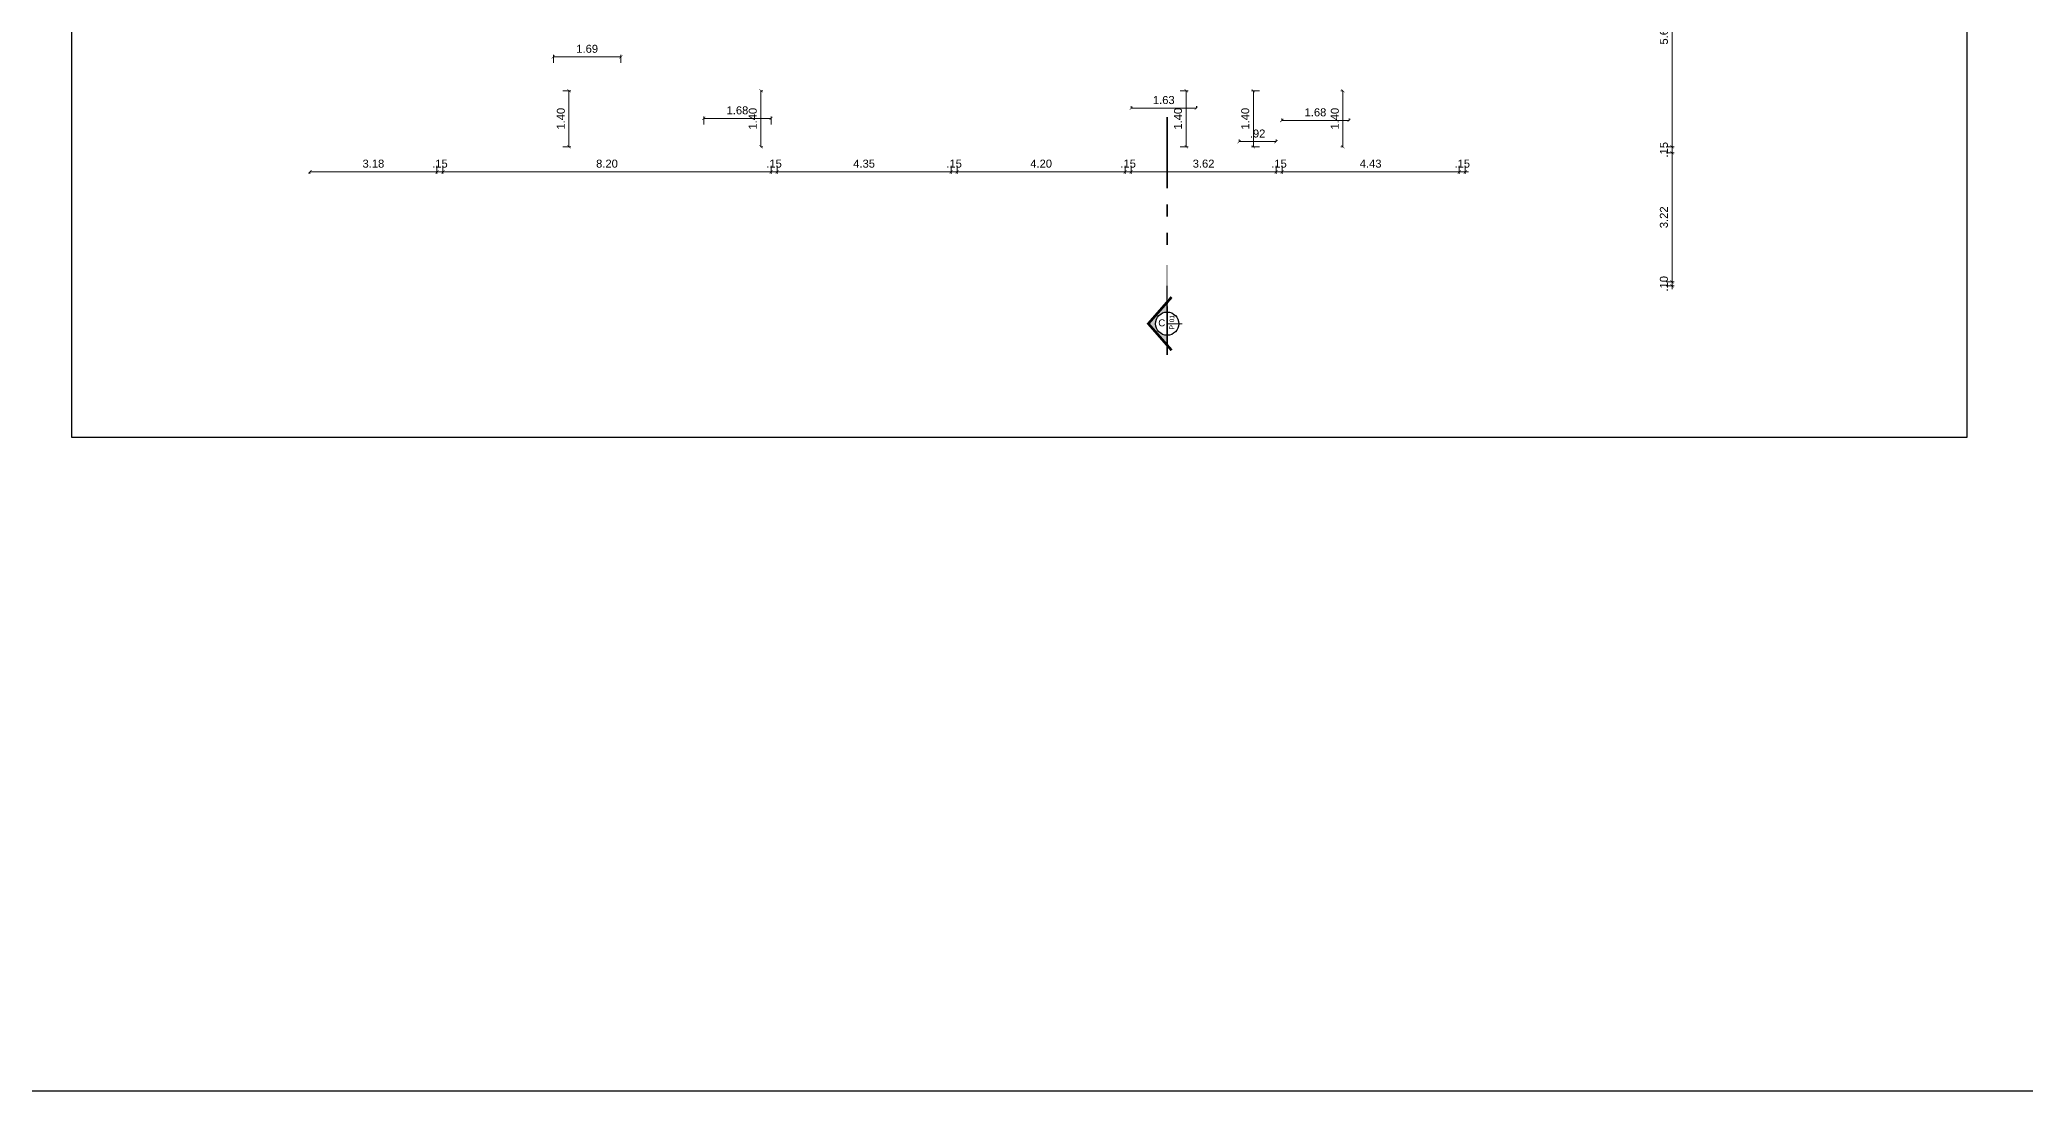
# Model space of a CAD drawing. Header units: metres. Extents: x 2494 to 3558, y 282 to 553.
# Drawn here: x 2524.57 to 2574.19, y 282.49 to 308.76 of the extents above; entities that cross this region are included whole.
import ezdxf

# ---------------------------------------------------------------- set-up
doc = ezdxf.new("R2010")
doc.units = ezdxf.units.M
doc.header["$LTSCALE"] = 7
doc.header["$MEASUREMENT"] = 0
doc.header["$PDMODE"] = 2
for name, color, linetype, lineweight in [('2prancha', 4, 'Continuous', 18), ('COTAS', 1, 'Continuous', 0), ('texto', 3, 'Continuous', 25)]:
    doc.layers.add(name, color=color, linetype=linetype, lineweight=lineweight)
doc.layers.add('COTA 1 100', color=2, linetype='Continuous')
doc.layers.add('PENA 02', color=2, linetype='Continuous')
doc.styles.add('Luana', font='arial.ttf')
doc.dimstyles.new('arial100', dxfattribs={"dimtxt": 0.2, "dimasz": 0.08, "dimexe": 0.05, "dimexo": 0.2, "dimgap": 0.1, "dimtad": 1, "dimzin": 4, "dimdsep": 46, "dimtxsty": 'Luana', "dimblk": 'ARCHTICK', "dimcen": 0, "dimclrd": 7, "dimclre": 7, "dimclrt": 256, "dimadec": 0, "dimazin": 0, "dimtfac": 1, "dimtix": 1, "dimtmove": 0, "dimatfit": 3, "dimldrblk": 'CLOSEDBLANK', "dimfxl": 0, "dimlwd": 5, "dimlwe": 5, "dimarcsym": 0})

# ---------------------------------------------------------------- blocks, each defined once
blk = doc.blocks.new('_ArchTick')
at = {"color": 0, "linetype": 'ByBlock', "const_width": 0.15}
blk.add_lwpolyline([(-0.5, -0.5), (0.5, 0.5)], dxfattribs=at)
blk = doc.blocks.new('*D97')
at = {"layer": 'COTA 1 100', "color": 7, "lineweight": 5}
for p, q in [((2565.214, 302.71), (2565.414, 302.71)), ((2565.364, 302.71), (2565.364, 302.79)), ((2565.364, 302.61), (2565.364, 302.71)), ((2565.214, 302.61), (2565.414, 302.61)), ((2565.364, 302.61), (2565.364, 302.53))]:
    blk.add_line(p, q, dxfattribs=at)
at = {"layer": 'Defpoints', "color": 0}
for p in [(2560.197, 302.71), (2565.364, 302.71), (2560.197, 302.61)]:
    blk.add_point(p, dxfattribs=at)
at = {"layer": 'COTA 1 100', "color": 7, "lineweight": 5, "xscale": 0.08, "yscale": 0.08, "zscale": 0.08}
for p, rotation in [((2565.364, 302.71), 270), ((2565.364, 302.61), 90)]:
    blk.add_blockref('_ArchTick', p, dxfattribs=dict(at, rotation=rotation))
at = {"layer": 'COTA 1 100', "insert": (2565.162, 302.66), "char_height": 0.2, "attachment_point": 5, "rotation": 90, "style": 'Luana'}
blk.add_mtext('.10', dxfattribs=at)
blk = doc.blocks.new('_ClosedBlank')
at = {"layer": '2prancha', "color": 0, "lineweight": -2}
for p, q in [((-1, 0.17), (0, 0)), ((-1, 0.17), (-1, -0.17)), ((0, 0), (-1, -0.17))]:
    blk.add_line(p, q, dxfattribs=at)
blk = doc.blocks.new('*D98')
at = {"layer": 'COTA 1 100', "color": 7, "lineweight": 5}
for p, q in [((2565.214, 305.934), (2565.414, 305.934)), ((2565.364, 302.71), (2565.364, 305.934)), ((2565.214, 302.71), (2565.414, 302.71))]:
    blk.add_line(p, q, dxfattribs=at)
at = {"layer": 'Defpoints', "color": 0}
for p in [(2559.997, 305.934), (2565.364, 305.934), (2560.197, 302.71)]:
    blk.add_point(p, dxfattribs=at)
at = {"layer": 'COTA 1 100', "color": 7, "lineweight": 5, "xscale": 0.08, "yscale": 0.08, "zscale": 0.08}
for p, rotation in [((2565.364, 305.934), 90), ((2565.364, 302.71), 270)]:
    blk.add_blockref('_ArchTick', p, dxfattribs=dict(at, rotation=rotation))
at = {"layer": 'COTA 1 100', "insert": (2565.162, 304.322), "char_height": 0.2, "attachment_point": 5, "rotation": 90, "style": 'Luana'}
blk.add_mtext('3.22', dxfattribs=at)
blk = doc.blocks.new('*D99')
at = {"layer": 'COTA 1 100', "color": 7, "lineweight": 5}
for p, q in [((2565.214, 306.084), (2565.414, 306.084)), ((2565.214, 305.934), (2565.414, 305.934)), ((2565.364, 306.084), (2565.364, 306.164)), ((2565.364, 305.934), (2565.364, 306.084)), ((2565.364, 305.934), (2565.364, 305.854))]:
    blk.add_line(p, q, dxfattribs=at)
at = {"layer": 'Defpoints', "color": 0}
for p in [(2559.997, 306.084), (2559.997, 305.934), (2565.364, 306.084)]:
    blk.add_point(p, dxfattribs=at)
at = {"layer": 'COTA 1 100', "color": 7, "lineweight": 5, "xscale": 0.08, "yscale": 0.08, "zscale": 0.08}
for p, rotation in [((2565.364, 306.084), 270), ((2565.364, 305.934), 90)]:
    blk.add_blockref('_ArchTick', p, dxfattribs=dict(at, rotation=rotation))
at = {"layer": 'COTA 1 100', "insert": (2565.162, 306.009), "char_height": 0.2, "attachment_point": 5, "rotation": 90, "style": 'Luana'}
blk.add_mtext('.15', dxfattribs=at)
blk = doc.blocks.new('*D100')
at = {"layer": 'COTA 1 100', "color": 7, "lineweight": 5}
for p, q in [((2565.214, 311.734), (2565.414, 311.734)), ((2565.364, 306.084), (2565.364, 311.734)), ((2565.214, 306.084), (2565.414, 306.084))]:
    blk.add_line(p, q, dxfattribs=at)
at = {"layer": 'Defpoints', "color": 0}
for p in [(2559.997, 311.734), (2565.364, 311.734), (2559.997, 306.084)]:
    blk.add_point(p, dxfattribs=at)
at = {"layer": 'COTA 1 100', "color": 7, "lineweight": 5, "xscale": 0.08, "yscale": 0.08, "zscale": 0.08}
for p, rotation in [((2565.364, 311.734), 90), ((2565.364, 306.084), 270)]:
    blk.add_blockref('_ArchTick', p, dxfattribs=dict(at, rotation=rotation))
at = {"layer": 'COTA 1 100', "insert": (2565.162, 308.909), "char_height": 0.2, "attachment_point": 5, "rotation": 90, "style": 'Luana'}
blk.add_mtext('5.65', dxfattribs=at)
blk = doc.blocks.new('*D106')
at = {"layer": 'COTA 1 100', "color": 7, "lineweight": 5}
for p, q in [((2560.047, 305.459), (2559.967, 305.459)), ((2560.047, 305.609), (2560.047, 305.409)), ((2560.197, 305.459), (2560.047, 305.459)), ((2560.197, 305.609), (2560.197, 305.409)), ((2560.197, 305.459), (2560.277, 305.459))]:
    blk.add_line(p, q, dxfattribs=at)
at = {"layer": 'Defpoints', "color": 0}
for p in [(2560.047, 306.084), (2560.197, 305.934), (2560.047, 305.459)]:
    blk.add_point(p, dxfattribs=at)
at = {"layer": 'COTA 1 100', "color": 7, "lineweight": 5, "xscale": 0.08, "yscale": 0.08, "zscale": 0.08}
blk.add_blockref('_ArchTick', (2560.047, 305.459), dxfattribs=at)
at = {"layer": 'COTA 1 100', "color": 7, "lineweight": 5, "xscale": 0.08, "yscale": 0.08, "zscale": 0.08, "rotation": 180}
blk.add_blockref('_ArchTick', (2560.197, 305.459), dxfattribs=at)
at = {"layer": 'COTA 1 100', "insert": (2560.122, 305.661), "char_height": 0.2, "attachment_point": 5, "style": 'Luana'}
blk.add_mtext('.15', dxfattribs=at)
blk = doc.blocks.new('*D107')
at = {"layer": 'COTA 1 100', "color": 7, "lineweight": 5}
for p, q in [((2555.617, 305.609), (2555.617, 305.409)), ((2560.047, 305.459), (2555.617, 305.459)), ((2560.047, 305.609), (2560.047, 305.409))]:
    blk.add_line(p, q, dxfattribs=at)
at = {"layer": 'Defpoints', "color": 0}
for p in [(2555.617, 306.084), (2560.047, 306.084), (2555.617, 305.459)]:
    blk.add_point(p, dxfattribs=at)
at = {"layer": 'COTA 1 100', "color": 7, "lineweight": 5, "xscale": 0.08, "yscale": 0.08, "zscale": 0.08, "rotation": 180}
blk.add_blockref('_ArchTick', (2555.617, 305.459), dxfattribs=at)
at = {"layer": 'COTA 1 100', "color": 7, "lineweight": 5, "xscale": 0.08, "yscale": 0.08, "zscale": 0.08}
blk.add_blockref('_ArchTick', (2560.047, 305.459), dxfattribs=at)
at = {"layer": 'COTA 1 100', "insert": (2557.832, 305.661), "char_height": 0.2, "attachment_point": 5, "style": 'Luana'}
blk.add_mtext('4.43', dxfattribs=at)
blk = doc.blocks.new('*D108')
at = {"layer": 'COTA 1 100', "color": 7, "lineweight": 5}
for p, q in [((2555.467, 305.459), (2555.387, 305.459)), ((2555.467, 305.609), (2555.467, 305.409)), ((2555.617, 305.459), (2555.467, 305.459)), ((2555.617, 305.609), (2555.617, 305.409)), ((2555.617, 305.459), (2555.697, 305.459))]:
    blk.add_line(p, q, dxfattribs=at)
at = {"layer": 'Defpoints', "color": 0}
for p in [(2555.467, 306.084), (2555.617, 306.084), (2555.467, 305.459)]:
    blk.add_point(p, dxfattribs=at)
at = {"layer": 'COTA 1 100', "color": 7, "lineweight": 5, "xscale": 0.08, "yscale": 0.08, "zscale": 0.08}
blk.add_blockref('_ArchTick', (2555.467, 305.459), dxfattribs=at)
at = {"layer": 'COTA 1 100', "color": 7, "lineweight": 5, "xscale": 0.08, "yscale": 0.08, "zscale": 0.08, "rotation": 180}
blk.add_blockref('_ArchTick', (2555.617, 305.459), dxfattribs=at)
at = {"layer": 'COTA 1 100', "insert": (2555.542, 305.661), "char_height": 0.2, "attachment_point": 5, "style": 'Luana'}
blk.add_mtext('.15', dxfattribs=at)
blk = doc.blocks.new('*D109')
at = {"layer": 'COTA 1 100', "color": 7, "lineweight": 5}
for p, q in [((2551.847, 305.609), (2551.847, 305.409)), ((2555.467, 305.459), (2551.847, 305.459)), ((2555.467, 305.609), (2555.467, 305.409))]:
    blk.add_line(p, q, dxfattribs=at)
at = {"layer": 'Defpoints', "color": 0}
for p in [(2551.847, 306.084), (2555.467, 306.084), (2551.847, 305.459)]:
    blk.add_point(p, dxfattribs=at)
at = {"layer": 'COTA 1 100', "color": 7, "lineweight": 5, "xscale": 0.08, "yscale": 0.08, "zscale": 0.08, "rotation": 180}
blk.add_blockref('_ArchTick', (2551.847, 305.459), dxfattribs=at)
at = {"layer": 'COTA 1 100', "color": 7, "lineweight": 5, "xscale": 0.08, "yscale": 0.08, "zscale": 0.08}
blk.add_blockref('_ArchTick', (2555.467, 305.459), dxfattribs=at)
at = {"layer": 'COTA 1 100', "insert": (2553.657, 305.661), "char_height": 0.2, "attachment_point": 5, "style": 'Luana'}
blk.add_mtext('3.62', dxfattribs=at)
blk = doc.blocks.new('*D110')
at = {"layer": 'COTA 1 100', "color": 7, "lineweight": 5}
for p, q in [((2551.697, 305.459), (2551.617, 305.459)), ((2551.697, 305.609), (2551.697, 305.409)), ((2551.847, 305.459), (2551.697, 305.459)), ((2551.847, 305.609), (2551.847, 305.409)), ((2551.847, 305.459), (2551.927, 305.459))]:
    blk.add_line(p, q, dxfattribs=at)
at = {"layer": 'Defpoints', "color": 0}
for p in [(2551.697, 306.084), (2551.847, 306.084), (2551.697, 305.459)]:
    blk.add_point(p, dxfattribs=at)
at = {"layer": 'COTA 1 100', "color": 7, "lineweight": 5, "xscale": 0.08, "yscale": 0.08, "zscale": 0.08}
blk.add_blockref('_ArchTick', (2551.697, 305.459), dxfattribs=at)
at = {"layer": 'COTA 1 100', "color": 7, "lineweight": 5, "xscale": 0.08, "yscale": 0.08, "zscale": 0.08, "rotation": 180}
blk.add_blockref('_ArchTick', (2551.847, 305.459), dxfattribs=at)
at = {"layer": 'COTA 1 100', "insert": (2551.772, 305.661), "char_height": 0.2, "attachment_point": 5, "style": 'Luana'}
blk.add_mtext('.15', dxfattribs=at)
blk = doc.blocks.new('*D111')
at = {"layer": 'COTA 1 100', "color": 7, "lineweight": 5}
for p, q in [((2547.497, 305.609), (2547.497, 305.409)), ((2551.697, 305.459), (2547.497, 305.459)), ((2551.697, 305.609), (2551.697, 305.409))]:
    blk.add_line(p, q, dxfattribs=at)
at = {"layer": 'Defpoints', "color": 0}
for p in [(2547.497, 306.084), (2551.697, 306.084), (2547.497, 305.459)]:
    blk.add_point(p, dxfattribs=at)
at = {"layer": 'COTA 1 100', "color": 7, "lineweight": 5, "xscale": 0.08, "yscale": 0.08, "zscale": 0.08, "rotation": 180}
blk.add_blockref('_ArchTick', (2547.497, 305.459), dxfattribs=at)
at = {"layer": 'COTA 1 100', "color": 7, "lineweight": 5, "xscale": 0.08, "yscale": 0.08, "zscale": 0.08}
blk.add_blockref('_ArchTick', (2551.697, 305.459), dxfattribs=at)
at = {"layer": 'COTA 1 100', "insert": (2549.597, 305.661), "char_height": 0.2, "attachment_point": 5, "style": 'Luana'}
blk.add_mtext('4.20', dxfattribs=at)
blk = doc.blocks.new('*D112')
at = {"layer": 'COTA 1 100', "color": 7, "lineweight": 5}
for p, q in [((2547.349, 305.459), (2547.269, 305.459)), ((2547.349, 305.609), (2547.349, 305.409)), ((2547.497, 305.459), (2547.349, 305.459)), ((2547.497, 305.609), (2547.497, 305.409)), ((2547.497, 305.459), (2547.577, 305.459))]:
    blk.add_line(p, q, dxfattribs=at)
at = {"layer": 'Defpoints', "color": 0}
for p in [(2547.349, 306.084), (2547.497, 306.084), (2547.349, 305.459)]:
    blk.add_point(p, dxfattribs=at)
at = {"layer": 'COTA 1 100', "color": 7, "lineweight": 5, "xscale": 0.08, "yscale": 0.08, "zscale": 0.08}
blk.add_blockref('_ArchTick', (2547.349, 305.459), dxfattribs=at)
at = {"layer": 'COTA 1 100', "color": 7, "lineweight": 5, "xscale": 0.08, "yscale": 0.08, "zscale": 0.08, "rotation": 180}
blk.add_blockref('_ArchTick', (2547.497, 305.459), dxfattribs=at)
at = {"layer": 'COTA 1 100', "insert": (2547.423, 305.661), "char_height": 0.2, "attachment_point": 5, "style": 'Luana'}
blk.add_mtext('.15', dxfattribs=at)
blk = doc.blocks.new('*D113')
at = {"layer": 'COTA 1 100', "color": 7, "lineweight": 5}
for p, q in [((2542.998, 305.609), (2542.998, 305.409)), ((2547.349, 305.459), (2542.998, 305.459)), ((2547.349, 305.609), (2547.349, 305.409))]:
    blk.add_line(p, q, dxfattribs=at)
at = {"layer": 'Defpoints', "color": 0}
for p in [(2542.998, 306.084), (2547.349, 306.084), (2542.998, 305.459)]:
    blk.add_point(p, dxfattribs=at)
at = {"layer": 'COTA 1 100', "color": 7, "lineweight": 5, "xscale": 0.08, "yscale": 0.08, "zscale": 0.08, "rotation": 180}
blk.add_blockref('_ArchTick', (2542.998, 305.459), dxfattribs=at)
at = {"layer": 'COTA 1 100', "color": 7, "lineweight": 5, "xscale": 0.08, "yscale": 0.08, "zscale": 0.08}
blk.add_blockref('_ArchTick', (2547.349, 305.459), dxfattribs=at)
at = {"layer": 'COTA 1 100', "insert": (2545.173, 305.661), "char_height": 0.2, "attachment_point": 5, "style": 'Luana'}
blk.add_mtext('4.35', dxfattribs=at)
blk = doc.blocks.new('*D114')
at = {"layer": 'COTA 1 100', "color": 7, "lineweight": 5}
for p, q in [((2542.847, 305.459), (2542.767, 305.459)), ((2542.847, 305.609), (2542.847, 305.409)), ((2542.998, 305.459), (2542.847, 305.459)), ((2542.998, 305.609), (2542.998, 305.409)), ((2542.998, 305.459), (2543.078, 305.459))]:
    blk.add_line(p, q, dxfattribs=at)
at = {"layer": 'Defpoints', "color": 0}
for p in [(2542.847, 306.084), (2542.998, 306.084), (2542.847, 305.459)]:
    blk.add_point(p, dxfattribs=at)
at = {"layer": 'COTA 1 100', "color": 7, "lineweight": 5, "xscale": 0.08, "yscale": 0.08, "zscale": 0.08}
blk.add_blockref('_ArchTick', (2542.847, 305.459), dxfattribs=at)
at = {"layer": 'COTA 1 100', "color": 7, "lineweight": 5, "xscale": 0.08, "yscale": 0.08, "zscale": 0.08, "rotation": 180}
blk.add_blockref('_ArchTick', (2542.998, 305.459), dxfattribs=at)
at = {"layer": 'COTA 1 100', "insert": (2542.922, 305.661), "char_height": 0.2, "attachment_point": 5, "style": 'Luana'}
blk.add_mtext('.15', dxfattribs=at)
blk = doc.blocks.new('*D115')
at = {"layer": 'COTA 1 100', "color": 7, "lineweight": 5}
for p, q in [((2534.647, 305.609), (2534.647, 305.409)), ((2542.847, 305.459), (2534.647, 305.459)), ((2542.847, 305.609), (2542.847, 305.409))]:
    blk.add_line(p, q, dxfattribs=at)
at = {"layer": 'Defpoints', "color": 0}
for p in [(2534.647, 306.084), (2542.847, 306.084), (2534.647, 305.459)]:
    blk.add_point(p, dxfattribs=at)
at = {"layer": 'COTA 1 100', "color": 7, "lineweight": 5, "xscale": 0.08, "yscale": 0.08, "zscale": 0.08, "rotation": 180}
blk.add_blockref('_ArchTick', (2534.647, 305.459), dxfattribs=at)
at = {"layer": 'COTA 1 100', "color": 7, "lineweight": 5, "xscale": 0.08, "yscale": 0.08, "zscale": 0.08}
blk.add_blockref('_ArchTick', (2542.847, 305.459), dxfattribs=at)
at = {"layer": 'COTA 1 100', "insert": (2538.747, 305.661), "char_height": 0.2, "attachment_point": 5, "style": 'Luana'}
blk.add_mtext('8.20', dxfattribs=at)
blk = doc.blocks.new('*D116')
at = {"layer": 'COTA 1 100', "color": 7, "lineweight": 5}
for p, q in [((2534.497, 305.459), (2534.417, 305.459)), ((2534.497, 305.609), (2534.497, 305.409)), ((2534.647, 305.459), (2534.497, 305.459)), ((2534.647, 305.609), (2534.647, 305.409)), ((2534.647, 305.459), (2534.727, 305.459))]:
    blk.add_line(p, q, dxfattribs=at)
at = {"layer": 'Defpoints', "color": 0}
for p in [(2534.497, 305.934), (2534.647, 306.084), (2534.497, 305.459)]:
    blk.add_point(p, dxfattribs=at)
at = {"layer": 'COTA 1 100', "color": 7, "lineweight": 5, "xscale": 0.08, "yscale": 0.08, "zscale": 0.08}
blk.add_blockref('_ArchTick', (2534.497, 305.459), dxfattribs=at)
at = {"layer": 'COTA 1 100', "color": 7, "lineweight": 5, "xscale": 0.08, "yscale": 0.08, "zscale": 0.08, "rotation": 180}
blk.add_blockref('_ArchTick', (2534.647, 305.459), dxfattribs=at)
at = {"layer": 'COTA 1 100', "insert": (2534.572, 305.661), "char_height": 0.2, "attachment_point": 5, "style": 'Luana'}
blk.add_mtext('.15', dxfattribs=at)
blk = doc.blocks.new('*D117')
at = {"layer": 'COTA 1 100', "color": 7, "lineweight": 5}
for p, q in [((2531.322, 305.459), (2531.322, 305.409)), ((2534.497, 305.459), (2531.322, 305.459)), ((2534.497, 305.609), (2534.497, 305.409))]:
    blk.add_line(p, q, dxfattribs=at)
at = {"layer": 'Defpoints', "color": 0}
for p in [(2534.497, 305.934), (2531.322, 305.61), (2531.322, 305.459)]:
    blk.add_point(p, dxfattribs=at)
at = {"layer": 'COTA 1 100', "color": 7, "lineweight": 5, "xscale": 0.08, "yscale": 0.08, "zscale": 0.08, "rotation": 180}
blk.add_blockref('_ArchTick', (2531.322, 305.459), dxfattribs=at)
at = {"layer": 'COTA 1 100', "color": 7, "lineweight": 5, "xscale": 0.08, "yscale": 0.08, "zscale": 0.08}
blk.add_blockref('_ArchTick', (2534.497, 305.459), dxfattribs=at)
at = {"layer": 'COTA 1 100', "insert": (2532.909, 305.661), "char_height": 0.2, "attachment_point": 5, "style": 'Luana'}
blk.add_mtext('3.18', dxfattribs=at)
blk = doc.blocks.new('*D158')
at = {"layer": 'COTA 1 100', "color": 7, "lineweight": 5}
for p, q in [((2537.647, 307.484), (2537.847, 307.484)), ((2537.797, 306.084), (2537.797, 307.484)), ((2537.647, 306.084), (2537.847, 306.084))]:
    blk.add_line(p, q, dxfattribs=at)
at = {"layer": 'Defpoints', "color": 0}
for p in [(2537.407, 307.484), (2537.797, 307.484), (2537.407, 306.084)]:
    blk.add_point(p, dxfattribs=at)
at = {"layer": 'COTA 1 100', "color": 7, "lineweight": 5, "xscale": 0.08, "yscale": 0.08, "zscale": 0.08}
for p, rotation in [((2537.797, 307.484), 90), ((2537.797, 306.084), 270)]:
    blk.add_blockref('_ArchTick', p, dxfattribs=dict(at, rotation=rotation))
at = {"layer": 'COTA 1 100', "insert": (2537.594, 306.784), "char_height": 0.2, "attachment_point": 5, "rotation": 90, "style": 'Luana'}
blk.add_mtext('1.40', dxfattribs=at)
blk = doc.blocks.new('*D159')
at = {"layer": 'COTA 1 100', "color": 7, "lineweight": 5}
for p, q in [((2537.407, 308.178), (2537.407, 308.378)), ((2539.097, 308.328), (2537.407, 308.328)), ((2539.097, 308.178), (2539.097, 308.378))]:
    blk.add_line(p, q, dxfattribs=at)
at = {"layer": 'Defpoints', "color": 0}
for p in [(2537.407, 308.328), (2537.407, 306.084), (2539.097, 306.084)]:
    blk.add_point(p, dxfattribs=at)
at = {"layer": 'COTA 1 100', "color": 7, "lineweight": 5, "xscale": 0.08, "yscale": 0.08, "zscale": 0.08, "rotation": 180}
blk.add_blockref('_ArchTick', (2537.407, 308.328), dxfattribs=at)
at = {"layer": 'COTA 1 100', "color": 7, "lineweight": 5, "xscale": 0.08, "yscale": 0.08, "zscale": 0.08}
blk.add_blockref('_ArchTick', (2539.097, 308.328), dxfattribs=at)
at = {"layer": 'COTA 1 100', "insert": (2538.252, 308.53), "char_height": 0.2, "attachment_point": 5, "style": 'Luana'}
blk.add_mtext('1.69', dxfattribs=at)
blk = doc.blocks.new('*D168')
at = {"layer": 'COTA 1 100', "color": 7, "lineweight": 5}
for p, q in [((2553.071, 307.484), (2553.271, 307.484)), ((2553.221, 307.484), (2553.221, 306.084)), ((2553.071, 306.084), (2553.271, 306.084))]:
    blk.add_line(p, q, dxfattribs=at)
at = {"layer": 'Defpoints', "color": 0}
for p in [(2552.747, 307.484), (2552.747, 306.084), (2553.221, 306.084)]:
    blk.add_point(p, dxfattribs=at)
at = {"layer": 'COTA 1 100', "color": 7, "lineweight": 5, "xscale": 0.08, "yscale": 0.08, "zscale": 0.08}
for p, rotation in [((2553.221, 307.484), 90), ((2553.221, 306.084), 270)]:
    blk.add_blockref('_ArchTick', p, dxfattribs=dict(at, rotation=rotation))
at = {"layer": 'COTA 1 100', "insert": (2553.019, 306.784), "char_height": 0.2, "attachment_point": 5, "rotation": 90, "style": 'Luana'}
blk.add_mtext('1.40', dxfattribs=at)
blk = doc.blocks.new('*D169')
at = {"layer": 'COTA 1 100', "color": 7, "lineweight": 5}
for p, q in [((2551.847, 307.047), (2551.847, 307.097)), ((2553.477, 307.047), (2551.847, 307.047)), ((2553.477, 307.047), (2553.477, 307.097))]:
    blk.add_line(p, q, dxfattribs=at)
at = {"layer": 'Defpoints', "color": 0}
for p in [(2551.847, 307.047), (2551.847, 306.984), (2553.477, 306.984)]:
    blk.add_point(p, dxfattribs=at)
at = {"layer": 'COTA 1 100', "color": 7, "lineweight": 5, "xscale": 0.08, "yscale": 0.08, "zscale": 0.08, "rotation": 180}
blk.add_blockref('_ArchTick', (2551.847, 307.047), dxfattribs=at)
at = {"layer": 'COTA 1 100', "color": 7, "lineweight": 5, "xscale": 0.08, "yscale": 0.08, "zscale": 0.08}
blk.add_blockref('_ArchTick', (2553.477, 307.047), dxfattribs=at)
at = {"layer": 'COTA 1 100', "insert": (2552.662, 307.249), "char_height": 0.2, "attachment_point": 5, "style": 'Luana'}
blk.add_mtext('1.63', dxfattribs=at)
blk = doc.blocks.new('*D172')
at = {"layer": 'COTA 1 100', "color": 7, "lineweight": 5}
for p, q in [((2554.547, 306.211), (2554.547, 306.261)), ((2555.467, 306.211), (2554.547, 306.211)), ((2555.467, 306.211), (2555.467, 306.261))]:
    blk.add_line(p, q, dxfattribs=at)
at = {"layer": 'Defpoints', "color": 0}
for p in [(2554.547, 306.211), (2554.547, 306.084), (2555.467, 306.084)]:
    blk.add_point(p, dxfattribs=at)
at = {"layer": 'COTA 1 100', "color": 7, "lineweight": 5, "xscale": 0.08, "yscale": 0.08, "zscale": 0.08, "rotation": 180}
blk.add_blockref('_ArchTick', (2554.547, 306.211), dxfattribs=at)
at = {"layer": 'COTA 1 100', "color": 7, "lineweight": 5, "xscale": 0.08, "yscale": 0.08, "zscale": 0.08}
blk.add_blockref('_ArchTick', (2555.467, 306.211), dxfattribs=at)
at = {"layer": 'COTA 1 100', "insert": (2555.007, 306.413), "char_height": 0.2, "attachment_point": 5, "style": 'Luana'}
blk.add_mtext('.92', dxfattribs=at)
blk = doc.blocks.new('*D173')
at = {"layer": 'COTA 1 100', "color": 7, "lineweight": 5}
for p, q in [((2555.051, 307.484), (2554.851, 307.484)), ((2554.901, 306.084), (2554.901, 307.484)), ((2555.051, 306.084), (2554.851, 306.084))]:
    blk.add_line(p, q, dxfattribs=at)
at = {"layer": 'Defpoints', "color": 0}
for p in [(2554.901, 307.484), (2555.467, 307.484), (2555.464, 306.084)]:
    blk.add_point(p, dxfattribs=at)
at = {"layer": 'COTA 1 100', "color": 7, "lineweight": 5, "xscale": 0.08, "yscale": 0.08, "zscale": 0.08}
for p, rotation in [((2554.901, 307.484), 90), ((2554.901, 306.084), 270)]:
    blk.add_blockref('_ArchTick', p, dxfattribs=dict(at, rotation=rotation))
at = {"layer": 'COTA 1 100', "insert": (2554.699, 306.784), "char_height": 0.2, "attachment_point": 5, "rotation": 90, "style": 'Luana'}
blk.add_mtext('1.40', dxfattribs=at)
blk = doc.blocks.new('*D174')
at = {"layer": 'COTA 1 100', "color": 7, "lineweight": 5}
for p, q in [((2557.14, 307.484), (2557.09, 307.484)), ((2557.14, 306.084), (2557.14, 307.484)), ((2557.14, 306.084), (2557.09, 306.084))]:
    blk.add_line(p, q, dxfattribs=at)
at = {"layer": 'Defpoints', "color": 0}
for p in [(2557.14, 307.484), (2557.287, 307.484), (2557.287, 306.084)]:
    blk.add_point(p, dxfattribs=at)
at = {"layer": 'COTA 1 100', "color": 7, "lineweight": 5, "xscale": 0.08, "yscale": 0.08, "zscale": 0.08}
for p, rotation in [((2557.14, 307.484), 90), ((2557.14, 306.084), 270)]:
    blk.add_blockref('_ArchTick', p, dxfattribs=dict(at, rotation=rotation))
at = {"layer": 'COTA 1 100', "insert": (2556.938, 306.784), "char_height": 0.2, "attachment_point": 5, "rotation": 90, "style": 'Luana'}
blk.add_mtext('1.40', dxfattribs=at)
blk = doc.blocks.new('*D175')
at = {"layer": 'COTA 1 100', "color": 7, "lineweight": 5}
for p, q in [((2555.614, 306.741), (2555.614, 306.791)), ((2557.293, 306.741), (2555.614, 306.741)), ((2557.293, 306.741), (2557.293, 306.791))]:
    blk.add_line(p, q, dxfattribs=at)
at = {"layer": 'Defpoints', "color": 0}
for p in [(2555.614, 306.741), (2555.614, 306.668), (2557.293, 306.668)]:
    blk.add_point(p, dxfattribs=at)
at = {"layer": 'COTA 1 100', "color": 7, "lineweight": 5, "xscale": 0.08, "yscale": 0.08, "zscale": 0.08, "rotation": 180}
blk.add_blockref('_ArchTick', (2555.614, 306.741), dxfattribs=at)
at = {"layer": 'COTA 1 100', "color": 7, "lineweight": 5, "xscale": 0.08, "yscale": 0.08, "zscale": 0.08}
blk.add_blockref('_ArchTick', (2557.293, 306.741), dxfattribs=at)
at = {"layer": 'COTA 1 100', "insert": (2556.453, 306.943), "char_height": 0.2, "attachment_point": 5, "style": 'Luana'}
blk.add_mtext('1.68', dxfattribs=at)
blk = doc.blocks.new('*D176')
at = {"layer": 'COTA 1 100', "color": 7, "lineweight": 5}
for p, q in [((2541.167, 306.64), (2541.167, 306.84)), ((2542.847, 306.79), (2541.167, 306.79)), ((2542.847, 306.64), (2542.847, 306.84))]:
    blk.add_line(p, q, dxfattribs=at)
at = {"layer": 'Defpoints', "color": 0}
for p in [(2541.167, 306.79), (2541.167, 306.084), (2542.847, 306.084)]:
    blk.add_point(p, dxfattribs=at)
at = {"layer": 'COTA 1 100', "color": 7, "lineweight": 5, "xscale": 0.08, "yscale": 0.08, "zscale": 0.08, "rotation": 180}
blk.add_blockref('_ArchTick', (2541.167, 306.79), dxfattribs=at)
at = {"layer": 'COTA 1 100', "color": 7, "lineweight": 5, "xscale": 0.08, "yscale": 0.08, "zscale": 0.08}
blk.add_blockref('_ArchTick', (2542.847, 306.79), dxfattribs=at)
at = {"layer": 'COTA 1 100', "insert": (2542.007, 306.992), "char_height": 0.2, "attachment_point": 5, "style": 'Luana'}
blk.add_mtext('1.68', dxfattribs=at)
blk = doc.blocks.new('*D177')
at = {"layer": 'COTA 1 100', "color": 7, "lineweight": 5}
for p, q in [((2542.593, 307.484), (2542.643, 307.484)), ((2542.593, 307.484), (2542.593, 306.084)), ((2542.593, 306.084), (2542.643, 306.084))]:
    blk.add_line(p, q, dxfattribs=at)
at = {"layer": 'Defpoints', "color": 0}
for p in [(2542.427, 307.484), (2542.427, 306.084), (2542.593, 306.084)]:
    blk.add_point(p, dxfattribs=at)
at = {"layer": 'COTA 1 100', "color": 7, "lineweight": 5, "xscale": 0.08, "yscale": 0.08, "zscale": 0.08}
for p, rotation in [((2542.593, 307.484), 90), ((2542.593, 306.084), 270)]:
    blk.add_blockref('_ArchTick', p, dxfattribs=dict(at, rotation=rotation))
at = {"layer": 'COTA 1 100', "insert": (2542.391, 306.784), "char_height": 0.2, "attachment_point": 5, "rotation": 90, "style": 'Luana'}
blk.add_mtext('1.40', dxfattribs=at)

msp = doc.modelspace()

# ---------------------------------------------------------------- hatches: boundary and pattern name
at = {"layer": 'PENA 02'}
msp.add_hatch(color=251, dxfattribs=at).paths.add_polyline_path([(2552.747, 301.954), (2552.747, 302.202), (2552.276, 301.664), (2552.747, 301.127), (2552.747, 301.375, -1)])

# ---------------------------------------------------------------- linework, layer by layer
for points in [[(2494.237, 428.695), (2640.445, 428.695), (2640.445, 282.488), (2494.237, 282.488)], [(2525.369, 396.335), (2572.731, 396.335), (2572.731, 298.821), (2525.369, 298.821)]]:
    msp.add_lwpolyline(points, close=True)
at = {"layer": 'COTAS', "ltscale": 50}
msp.add_lwpolyline([(2553.124, 301.664), (2552.747, 301.664)], dxfattribs=at)
at = {"layer": 'PENA 02', "color": 1, "const_width": 0.0392}
for points in [[(2552.747, 306.823), (2552.747, 305.045)], [(2552.747, 304.644), (2552.747, 304.339)], [(2552.747, 303.939), (2552.747, 303.633)]]:
    msp.add_lwpolyline(points, dxfattribs=at)
msp.add_lwpolyline([(2552.747, 303.312), (2552.747, 300.88)], close=True, dxfattribs=at)
at = {"layer": 'PENA 02', "const_width": 0.0654}
msp.add_lwpolyline([(2552.858, 300.999), (2552.276, 301.664), (2552.858, 302.329)], dxfattribs=at)
at = {"layer": 'PENA 02'}
msp.add_circle((2552.747, 301.664), 0.29, dxfattribs=at)

# ---------------------------------------------------------------- texts
at = {"layer": 'PENA 02', "style": 'Luana'}
msp.add_text('C', height=0.175, dxfattribs=at).set_placement((2552.525, 301.597))
at = {"layer": 'texto', "color": 250, "style": 'Luana'}
for s, height, p in [('01', 0.1167, (2552.922, 301.698)), ('P', 0.117, (2552.922, 301.521))]:
    msp.add_text(s, height=height, rotation=90, dxfattribs=at).set_placement(p)

# ---------------------------------------------------------------- dimensions: what is measured, and where the dimension line sits
at = {"layer": 'COTA 1 100'}
for base, p1, p2, picture, middle in [((2565.364, 311.734), (2559.997, 306.084), (2559.997, 311.734), '*D100', (2565.162, 308.909)), ((2565.364, 306.084), (2559.997, 305.934), (2559.997, 306.084), '*D99', (2565.162, 306.009)), ((2565.364, 305.934), (2560.197, 302.71), (2559.997, 305.934), '*D98', (2565.162, 304.322))]:
    dim = msp.add_linear_dim(base=base, p1=p1, p2=p2, angle=90, dimstyle='arial100', override={"dimtmove": 1}, dxfattribs=at)
    dim.commit()
    dim.dimension.update_dxf_attribs({"geometry": picture, "text_midpoint": middle})
for base, p1, p2, picture, middle in [((2537.407, 308.328), (2539.097, 306.084), (2537.407, 306.084), '*D159', (2538.252, 308.53)), ((2551.847, 307.047), (2553.477, 306.984), (2551.847, 306.984), '*D169', (2552.662, 307.249)), ((2541.167, 306.79), (2542.847, 306.084), (2541.167, 306.084), '*D176', (2542.007, 306.992)), ((2555.614, 306.741), (2557.293, 306.668), (2555.614, 306.668), '*D175', (2556.453, 306.943)), ((2554.547, 306.211), (2555.467, 306.084), (2554.547, 306.084), '*D172', (2555.007, 306.413)), ((2560.047, 305.459), (2560.197, 305.934), (2560.047, 306.084), '*D106', (2560.122, 305.661))]:
    dim = msp.add_linear_dim(base=base, p1=p1, p2=p2, dimstyle='arial100', dxfattribs=at)
    dim.commit()
    dim.dimension.update_dxf_attribs({"geometry": picture, "text_midpoint": middle})
for base, p1, p2, picture, middle in [((2537.797, 307.484), (2537.407, 306.084), (2537.407, 307.484), '*D158', (2537.594, 306.784)), ((2542.593, 306.084), (2542.427, 307.484), (2542.427, 306.084), '*D177', (2542.391, 306.784)), ((2553.221, 306.084), (2552.747, 307.484), (2552.747, 306.084), '*D168', (2553.019, 306.784)), ((2554.901, 307.484), (2555.464, 306.084), (2555.467, 307.484), '*D173', (2554.699, 306.784)), ((2557.14, 307.484), (2557.287, 306.084), (2557.287, 307.484), '*D174', (2556.938, 306.784)), ((2565.364, 302.71), (2560.197, 302.61), (2560.197, 302.71), '*D97', (2565.162, 302.66))]:
    dim = msp.add_linear_dim(base=base, p1=p1, p2=p2, angle=90, dimstyle='arial100', dxfattribs=at)
    dim.commit()
    dim.dimension.update_dxf_attribs({"geometry": picture, "text_midpoint": middle})
for base, p1, p2, picture, middle in [((2531.321890456, 305.458549575), (2534.496890456, 305.934212351), (2531.321890456, 305.609621679), '*D117', (2532.909390456, 305.660732386)), ((2534.497, 305.459), (2534.647, 306.084), (2534.497, 305.934), '*D116', (2534.572, 305.661)), ((2534.647, 305.459), (2542.847, 306.084), (2534.647, 306.084), '*D115', (2538.747, 305.661)), ((2542.847, 305.459), (2542.998, 306.084), (2542.847, 306.084), '*D114', (2542.922, 305.661)), ((2542.998, 305.459), (2547.349, 306.084), (2542.998, 306.084), '*D113', (2545.173, 305.661)), ((2547.349, 305.459), (2547.497, 306.084), (2547.349, 306.084), '*D112', (2547.423, 305.661)), ((2547.497, 305.459), (2551.697, 306.084), (2547.497, 306.084), '*D111', (2549.597, 305.661)), ((2551.697, 305.459), (2551.847, 306.084), (2551.697, 306.084), '*D110', (2551.772, 305.661)), ((2551.847, 305.459), (2555.467, 306.084), (2551.847, 306.084), '*D109', (2553.657, 305.661)), ((2555.467, 305.459), (2555.617, 306.084), (2555.467, 306.084), '*D108', (2555.542, 305.661)), ((2555.617, 305.459), (2560.047, 306.084), (2555.617, 306.084), '*D107', (2557.832, 305.661))]:
    dim = msp.add_linear_dim(base=base, p1=p1, p2=p2, dimstyle='arial100', override={"dimtmove": 1}, dxfattribs=at)
    dim.commit()
    dim.dimension.update_dxf_attribs({"geometry": picture, "text_midpoint": middle})

doc.saveas('drawing.dxf')
